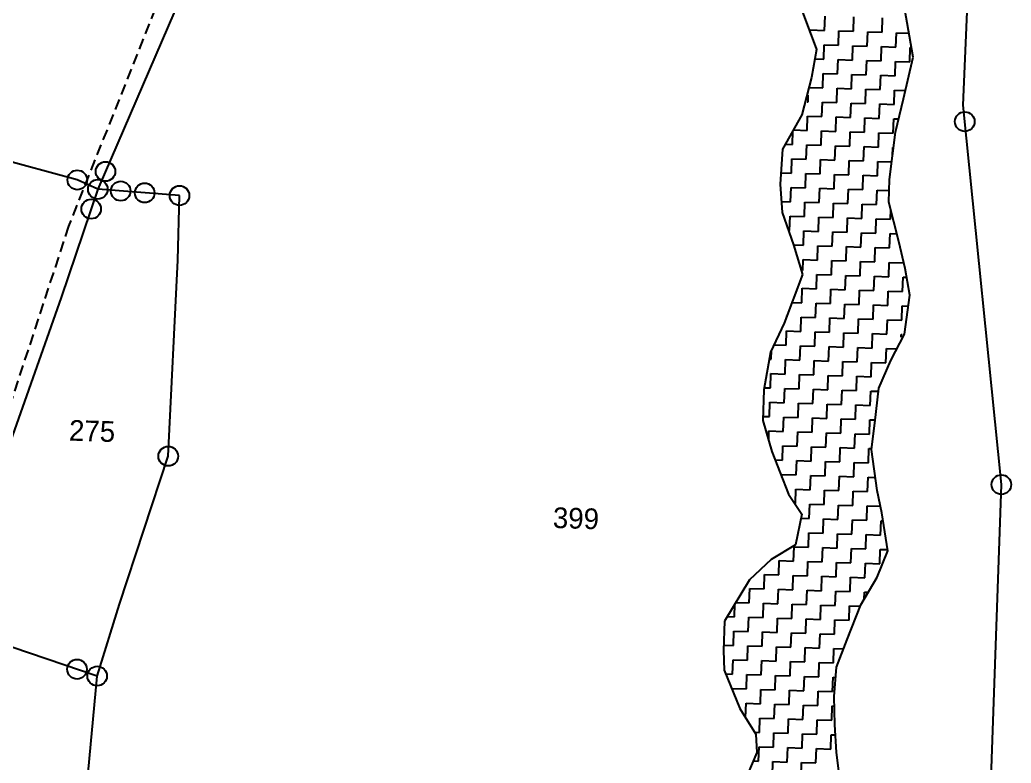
# Model space of a CAD drawing. Header units: metres. Extents: x 289133 to 292218, y 2093453 to 2100632.
# Drawn here: x 291344.7 to 291801.9, y 2095821.1 to 2096163.6 of the extents above; entities that cross this region are included whole.
import ezdxf
from ezdxf.enums import TextEntityAlignment as Align

# ---------------------------------------------------------------- set-up
doc = ezdxf.new("R2010")
doc.units = ezdxf.units.M
doc.header["$MEASUREMENT"] = 0
doc.linetypes.add('DASHED', pattern=[0.75, 0.5, -0.25])
for name, color, linetype in [('LINE_FOOTPATH', 1, 'DASHED'), ('POLY_HATCH', 12, 'Continuous'), ('POLY_PARCEL', 6, 'Continuous'), ('TEXT_PARCEL', 7, 'Continuous'), ('V_BOUND_LINE', 7, 'Continuous')]:
    doc.layers.add(name, color=color, linetype=linetype)
doc.styles.add('TEXT_MAP', font='', dxfattribs={"height": 1.8})
doc.styles.get('TEXT_MAP').set_extended_font_data('Kruti Dev 050')

msp = doc.modelspace()

# ---------------------------------------------------------------- linework, layer by layer
for centre in [(291780.48, 2096116.71), (291384.21, 2096093.7), (291371.2, 2096089.81), (291380.69, 2096085.52), (291391.23, 2096084.71), (291402.27, 2096083.86), (291418.32, 2096082.62), (291377.61, 2096076.43), (291413.13, 2095962.51), (291797.37, 2095949.41), (291371.08, 2095864.33), (291380.35, 2095861.2)]:
    msp.add_circle(centre, 4.51)
at = {"layer": 'LINE_FOOTPATH', "ltscale": 10}
for p, q in [((291446.04, 2096266.23), (291367.16, 2096068.52)), ((291367.16, 2096068.52), (291315.39, 2095910.5))]:
    msp.add_line(p, q, dxfattribs=at)
at = {"layer": 'POLY_HATCH'}
for p, q in [((291704.99, 2096168.89), (291712.15, 2096149.94)), ((291756.65, 2096146.45), (291752.87, 2096168.35)), ((291712.15, 2096149.94), (291709.8, 2096137.1)), ((291752.17, 2096127.21), (291756.65, 2096146.45)), ((291709.8, 2096137.1), (291705.38, 2096119.8)), ((291748.46, 2096111.83), (291752.17, 2096127.21)), ((291705.38, 2096119.8), (291696.49, 2096103.94)), ((291745.83, 2096089.96), (291748.46, 2096111.83)), ((291696.49, 2096103.94), (291695.33, 2096087.83)), ((291695.33, 2096087.83), (291696.22, 2096074.88)), ((291745.51, 2096079.63), (291745.83, 2096089.96)), ((291750.1, 2096061.41), (291745.51, 2096079.63)), ((291696.22, 2096074.88), (291701.56, 2096059.86)), ((291752.94, 2096049.05), (291750.1, 2096061.41)), ((291701.56, 2096059.86), (291705.65, 2096046.17)), ((291755.14, 2096036.71), (291752.94, 2096049.05)), ((291705.65, 2096046.17), (291697.2, 2096023.84)), ((291752.64, 2096018.71), (291755.14, 2096036.71)), ((291697.2, 2096023.84), (291690.96, 2096010.47)), ((291746.44, 2096006.63), (291752.64, 2096018.71)), ((291690.96, 2096010.47), (291687.83, 2095993.13)), ((291740.87, 2095993.89), (291746.44, 2096006.63)), ((291687.83, 2095993.13), (291687.39, 2095978.94)), ((291739.07, 2095977.8), (291740.87, 2095993.89)), ((291687.39, 2095978.94), (291691.46, 2095964.6)), ((291737.4, 2095965.58), (291739.07, 2095977.8)), ((291691.46, 2095964.6), (291699.24, 2095944.98)), ((291740.04, 2095946.77), (291737.4, 2095965.58)), ((291742.29, 2095936.37), (291740.04, 2095946.77)), ((291699.24, 2095944.98), (291705.41, 2095935.75)), ((291705.41, 2095935.75), (291702.38, 2095921.64)), ((291744.97, 2095918.85), (291742.29, 2095936.37)), ((291702.38, 2095921.64), (291691.18, 2095914.89)), ((291740.07, 2095906.73), (291744.97, 2095918.85)), ((291691.18, 2095914.89), (291681.2, 2095905.51)), ((291681.2, 2095905.51), (291669.62, 2095886.5)), ((291732.56, 2095894.05), (291740.07, 2095906.73)), ((291726.25, 2095878.11), (291732.56, 2095894.05)), ((291669.62, 2095886.5), (291669.19, 2095872.96)), ((291721.32, 2095865.35), (291726.25, 2095878.11)), ((291669.19, 2095872.96), (291669.55, 2095863.9)), ((291669.55, 2095863.9), (291676.75, 2095846.24)), ((291720.25, 2095851.82), (291721.32, 2095865.35)), ((291720.49, 2095838.89), (291720.25, 2095851.82)), ((291676.75, 2095846.24), (291684.13, 2095834.38)), ((291721.38, 2095825.95), (291720.49, 2095838.89)), ((291684.13, 2095834.38), (291684.51, 2095825.98)), ((291684.51, 2095825.98), (291680.31, 2095815.78)), ((291722.4, 2095817.52), (291721.38, 2095825.95))]:
    msp.add_line(p, q, dxfattribs=at)
at = {"layer": 'POLY_HATCH', "linetype": 'Continuous'}
for p, q in [((291715.86, 2096158.74), (291716.07, 2096165.35)), ((291729.09, 2096158.32), (291729.3, 2096164.93)), ((291742.32, 2096157.9), (291742.53, 2096164.52)), ((291709.21, 2096157.73), (291709.24, 2096158.94)), ((291709.24, 2096158.94), (291715.86, 2096158.74)), ((291722.27, 2096151.91), (291722.47, 2096158.53)), ((291722.47, 2096158.53), (291729.09, 2096158.32)), ((291735.5, 2096151.5), (291735.7, 2096158.11)), ((291735.7, 2096158.11), (291742.32, 2096157.9)), ((291748.73, 2096151.08), (291748.93, 2096157.69)), ((291748.93, 2096157.69), (291754.74, 2096157.51)), ((291715.44, 2096145.51), (291715.65, 2096152.12)), ((291715.65, 2096152.12), (291722.27, 2096151.91)), ((291728.67, 2096145.09), (291728.88, 2096151.7)), ((291728.88, 2096151.7), (291735.5, 2096151.5)), ((291741.9, 2096144.67), (291742.11, 2096151.29)), ((291742.11, 2096151.29), (291748.73, 2096151.08)), ((291755.13, 2096144.26), (291755.34, 2096150.87)), ((291755.34, 2096150.87), (291755.89, 2096150.85)), ((291711.36, 2096145.63), (291715.44, 2096145.51)), ((291721.85, 2096138.68), (291722.06, 2096145.3)), ((291722.06, 2096145.3), (291728.67, 2096145.09)), ((291735.08, 2096138.27), (291735.29, 2096144.88)), ((291735.29, 2096144.88), (291741.9, 2096144.67)), ((291748.31, 2096137.85), (291748.52, 2096144.46)), ((291748.52, 2096144.46), (291755.13, 2096144.26)), ((291715.03, 2096132.28), (291715.23, 2096138.89)), ((291715.23, 2096138.89), (291721.85, 2096138.68)), ((291728.26, 2096131.86), (291728.46, 2096138.47)), ((291728.46, 2096138.47), (291735.08, 2096138.27)), ((291741.49, 2096131.44), (291741.7, 2096138.06)), ((291741.7, 2096138.06), (291748.31, 2096137.85)), ((291708.2, 2096125.87), (291708.3, 2096128.83)), ((291708.96, 2096132.47), (291715.03, 2096132.28)), ((291721.43, 2096125.45), (291721.64, 2096132.07)), ((291721.64, 2096132.07), (291728.26, 2096131.86)), ((291734.66, 2096125.04), (291734.87, 2096131.65)), ((291734.87, 2096131.65), (291741.49, 2096131.44)), ((291747.89, 2096124.62), (291748.1, 2096131.23)), ((291748.1, 2096131.23), (291753.07, 2096131.08)), ((291707.76, 2096125.88), (291708.2, 2096125.87)), ((291714.61, 2096119.04), (291714.82, 2096125.66)), ((291714.82, 2096125.66), (291721.43, 2096125.45)), ((291727.84, 2096118.63), (291728.05, 2096125.24)), ((291728.05, 2096125.24), (291734.66, 2096125.04)), ((291741.07, 2096118.21), (291741.28, 2096124.83)), ((291741.28, 2096124.83), (291747.89, 2096124.62)), ((291707.79, 2096112.64), (291707.99, 2096119.25)), ((291707.99, 2096119.25), (291714.61, 2096119.04)), ((291721.02, 2096112.22), (291721.23, 2096118.84)), ((291721.23, 2096118.84), (291727.84, 2096118.63)), ((291734.25, 2096111.81), (291734.46, 2096118.42)), ((291734.46, 2096118.42), (291741.07, 2096118.21)), ((291747.48, 2096111.39), (291747.69, 2096118)), ((291747.69, 2096118), (291749.93, 2096117.93)), ((291700.96, 2096106.23), (291701.15, 2096112.26)), ((291701.48, 2096112.84), (291707.79, 2096112.64)), ((291714.19, 2096105.81), (291714.4, 2096112.43)), ((291714.4, 2096112.43), (291721.02, 2096112.22)), ((291727.42, 2096105.4), (291727.63, 2096112.01)), ((291727.63, 2096112.01), (291734.25, 2096111.81)), ((291740.65, 2096104.98), (291740.86, 2096111.6)), ((291740.86, 2096111.6), (291747.48, 2096111.39)), ((291697.83, 2096106.33), (291700.96, 2096106.23)), ((291707.37, 2096099.41), (291707.58, 2096106.02)), ((291707.58, 2096106.02), (291714.19, 2096105.81)), ((291720.6, 2096098.99), (291720.81, 2096105.61)), ((291720.81, 2096105.61), (291727.42, 2096105.4)), ((291733.83, 2096098.57), (291734.04, 2096105.19)), ((291734.04, 2096105.19), (291740.65, 2096104.98)), ((291747.15, 2096100.91), (291747.27, 2096104.77)), ((291747.27, 2096104.77), (291747.61, 2096104.76)), ((291700.55, 2096093), (291700.76, 2096099.62)), ((291700.76, 2096099.62), (291707.37, 2096099.41)), ((291713.78, 2096092.58), (291713.99, 2096099.2)), ((291713.99, 2096099.2), (291720.6, 2096098.99)), ((291727.01, 2096092.17), (291727.22, 2096098.78)), ((291727.22, 2096098.78), (291733.83, 2096098.57)), ((291740.24, 2096091.75), (291740.45, 2096098.37)), ((291740.45, 2096098.37), (291746.82, 2096098.17)), ((291695.71, 2096093.15), (291700.55, 2096093)), ((291706.95, 2096086.18), (291707.16, 2096092.79)), ((291707.16, 2096092.79), (291713.78, 2096092.58)), ((291720.18, 2096085.76), (291720.39, 2096092.38)), ((291720.39, 2096092.38), (291727.01, 2096092.17)), ((291733.41, 2096085.34), (291733.62, 2096091.96)), ((291733.62, 2096091.96), (291740.24, 2096091.75)), ((291700.13, 2096079.77), (291700.34, 2096086.39)), ((291700.34, 2096086.39), (291706.95, 2096086.18)), ((291713.36, 2096079.35), (291713.57, 2096085.97)), ((291713.57, 2096085.97), (291720.18, 2096085.76)), ((291726.59, 2096078.94), (291726.8, 2096085.55)), ((291726.8, 2096085.55), (291733.41, 2096085.34)), ((291739.82, 2096078.52), (291740.03, 2096085.14)), ((291740.03, 2096085.14), (291745.23, 2096084.97)), ((291695.88, 2096079.9), (291700.13, 2096079.77)), ((291706.54, 2096072.95), (291706.75, 2096079.56)), ((291706.75, 2096079.56), (291713.36, 2096079.35)), ((291719.77, 2096072.53), (291719.98, 2096079.15)), ((291719.98, 2096079.15), (291726.59, 2096078.94)), ((291733, 2096072.11), (291733.21, 2096078.73)), ((291733.21, 2096078.73), (291739.82, 2096078.52)), ((291746.23, 2096071.7), (291746.37, 2096076.21)), ((291699.71, 2096066.54), (291699.92, 2096073.15)), ((291699.92, 2096073.15), (291706.54, 2096072.95)), ((291712.95, 2096066.12), (291713.15, 2096072.74)), ((291713.15, 2096072.74), (291719.77, 2096072.53)), ((291726.18, 2096065.71), (291726.38, 2096072.32)), ((291726.38, 2096072.32), (291733, 2096072.11)), ((291739.41, 2096065.29), (291739.61, 2096071.91)), ((291739.61, 2096071.91), (291746.23, 2096071.7)), ((291699.18, 2096066.56), (291699.71, 2096066.54)), ((291706.12, 2096059.72), (291706.33, 2096066.33)), ((291706.33, 2096066.33), (291712.95, 2096066.12)), ((291719.35, 2096059.3), (291719.56, 2096065.92)), ((291719.56, 2096065.92), (291726.18, 2096065.71)), ((291732.58, 2096058.88), (291732.79, 2096065.5)), ((291732.79, 2096065.5), (291739.41, 2096065.29)), ((291745.81, 2096058.47), (291746.02, 2096065.08)), ((291746.02, 2096065.08), (291749.2, 2096064.98)), ((291701.56, 2096059.86), (291706.12, 2096059.72)), ((291712.53, 2096052.89), (291712.74, 2096059.51)), ((291712.74, 2096059.51), (291719.35, 2096059.3)), ((291725.76, 2096052.48), (291725.97, 2096059.09)), ((291725.97, 2096059.09), (291732.58, 2096058.88)), ((291738.99, 2096052.06), (291739.2, 2096058.68)), ((291739.2, 2096058.68), (291745.81, 2096058.47)), ((291705.76, 2096048.07), (291705.91, 2096053.1)), ((291705.91, 2096053.1), (291712.53, 2096052.89)), ((291718.94, 2096046.07), (291719.14, 2096052.69)), ((291719.14, 2096052.69), (291725.76, 2096052.48)), ((291732.17, 2096045.65), (291732.37, 2096052.27)), ((291732.37, 2096052.27), (291738.99, 2096052.06)), ((291745.4, 2096045.24), (291745.6, 2096051.85)), ((291745.6, 2096051.85), (291752.22, 2096051.64)), ((291752.22, 2096051.64), (291752.24, 2096052.13)), ((291712.11, 2096039.66), (291712.32, 2096046.28)), ((291712.32, 2096046.28), (291718.94, 2096046.07)), ((291725.34, 2096039.25), (291725.55, 2096045.86)), ((291725.55, 2096045.86), (291732.17, 2096045.65)), ((291738.57, 2096038.83), (291738.78, 2096045.45)), ((291738.78, 2096045.45), (291745.4, 2096045.24)), ((291751.8, 2096038.41), (291752.01, 2096045.03)), ((291752.01, 2096045.03), (291753.67, 2096044.98)), ((291705.29, 2096033.26), (291705.5, 2096039.87)), ((291705.5, 2096039.87), (291712.11, 2096039.66)), ((291718.52, 2096032.84), (291718.73, 2096039.45)), ((291718.73, 2096039.45), (291725.34, 2096039.25)), ((291731.75, 2096032.42), (291731.96, 2096039.04)), ((291731.96, 2096039.04), (291738.57, 2096038.83)), ((291744.98, 2096032.01), (291745.19, 2096038.62)), ((291745.19, 2096038.62), (291751.8, 2096038.41)), ((291700.82, 2096033.4), (291705.29, 2096033.26)), ((291711.7, 2096026.43), (291711.9, 2096033.05)), ((291711.9, 2096033.05), (291718.52, 2096032.84)), ((291724.93, 2096026.02), (291725.13, 2096032.63)), ((291725.13, 2096032.63), (291731.75, 2096032.42)), ((291738.16, 2096025.6), (291738.36, 2096032.22)), ((291738.36, 2096032.22), (291744.98, 2096032.01)), ((291751.39, 2096025.18), (291751.6, 2096031.8)), ((291751.6, 2096031.8), (291754.44, 2096031.71)), ((291698.34, 2096026.85), (291698.47, 2096026.85)), ((291698.47, 2096026.85), (291698.48, 2096027.22)), ((291704.87, 2096020.03), (291705.08, 2096026.64)), ((291705.08, 2096026.64), (291711.7, 2096026.43)), ((291718.1, 2096019.61), (291718.31, 2096026.22)), ((291718.31, 2096026.22), (291724.93, 2096026.02)), ((291731.33, 2096019.19), (291731.54, 2096025.81)), ((291731.54, 2096025.81), (291738.16, 2096025.6)), ((291744.56, 2096018.78), (291744.77, 2096025.39)), ((291744.77, 2096025.39), (291751.39, 2096025.18)), ((291698.05, 2096013.62), (291698.26, 2096020.23)), ((291698.26, 2096020.23), (291704.87, 2096020.03)), ((291711.28, 2096013.2), (291711.49, 2096019.82)), ((291711.49, 2096019.82), (291718.1, 2096019.61)), ((291724.51, 2096012.79), (291724.72, 2096019.4)), ((291724.72, 2096019.4), (291731.33, 2096019.19)), ((291737.74, 2096012.37), (291737.95, 2096018.98)), ((291737.95, 2096018.98), (291744.56, 2096018.78)), ((291751.14, 2096017.38), (291751.18, 2096018.57)), ((291751.18, 2096018.57), (291751.65, 2096018.55)), ((291691.23, 2096007.21), (291691.36, 2096011.31)), ((291692.51, 2096013.79), (291698.05, 2096013.62)), ((291704.46, 2096006.8), (291704.66, 2096013.41)), ((291704.66, 2096013.41), (291711.28, 2096013.2)), ((291717.69, 2096006.38), (291717.9, 2096012.99)), ((291717.9, 2096012.99), (291724.51, 2096012.79)), ((291730.92, 2096005.96), (291731.13, 2096012.58)), ((291731.13, 2096012.58), (291737.74, 2096012.37)), ((291744.15, 2096005.55), (291744.36, 2096012.16)), ((291744.36, 2096012.16), (291748.8, 2096012.02)), ((291690.38, 2096007.24), (291691.23, 2096007.21)), ((291697.63, 2096000.39), (291697.84, 2096007)), ((291697.84, 2096007), (291704.46, 2096006.8)), ((291710.86, 2095999.97), (291711.07, 2096006.59)), ((291711.07, 2096006.59), (291717.69, 2096006.38)), ((291724.09, 2095999.56), (291724.3, 2096006.17)), ((291724.3, 2096006.17), (291730.92, 2096005.96)), ((291737.32, 2095999.14), (291737.53, 2096005.75)), ((291737.53, 2096005.75), (291744.15, 2096005.55)), ((291690.81, 2095993.98), (291691.02, 2096000.6)), ((291691.02, 2096000.6), (291697.63, 2096000.39)), ((291704.04, 2095993.56), (291704.25, 2096000.18)), ((291704.25, 2096000.18), (291710.86, 2095999.97)), ((291717.27, 2095993.15), (291717.48, 2095999.76)), ((291717.48, 2095999.76), (291724.09, 2095999.56)), ((291730.5, 2095992.73), (291730.71, 2095999.35)), ((291730.71, 2095999.35), (291737.32, 2095999.14)), ((291688, 2095994.07), (291690.81, 2095993.98)), ((291697.22, 2095987.16), (291697.43, 2095993.77)), ((291697.43, 2095993.77), (291704.04, 2095993.56)), ((291710.45, 2095986.74), (291710.66, 2095993.36)), ((291710.66, 2095993.36), (291717.27, 2095993.15)), ((291723.68, 2095986.33), (291723.89, 2095992.94)), ((291723.89, 2095992.94), (291730.5, 2095992.73)), ((291736.91, 2095985.91), (291737.12, 2095992.52)), ((291737.12, 2095992.52), (291740.71, 2095992.41)), ((291690.39, 2095980.75), (291690.6, 2095987.37)), ((291690.6, 2095987.37), (291697.22, 2095987.16)), ((291703.62, 2095980.33), (291703.83, 2095986.95)), ((291703.83, 2095986.95), (291710.45, 2095986.74)), ((291716.85, 2095979.92), (291717.06, 2095986.53)), ((291717.06, 2095986.53), (291723.68, 2095986.33)), ((291730.08, 2095979.5), (291730.29, 2095986.12)), ((291730.29, 2095986.12), (291736.91, 2095985.91)), ((291687.45, 2095980.84), (291690.39, 2095980.75)), ((291696.8, 2095973.93), (291697.01, 2095980.54)), ((291697.01, 2095980.54), (291703.62, 2095980.33)), ((291710.03, 2095973.51), (291710.24, 2095980.13)), ((291710.24, 2095980.13), (291716.85, 2095979.92)), ((291723.26, 2095973.1), (291723.47, 2095979.71)), ((291723.47, 2095979.71), (291730.08, 2095979.5)), ((291736.49, 2095972.68), (291736.7, 2095979.29)), ((291736.7, 2095979.29), (291739.23, 2095979.21)), ((291690.04, 2095969.58), (291690.19, 2095974.14)), ((291690.19, 2095974.14), (291696.8, 2095973.93)), ((291703.21, 2095967.1), (291703.42, 2095973.72)), ((291703.42, 2095973.72), (291710.03, 2095973.51)), ((291716.44, 2095966.69), (291716.65, 2095973.3)), ((291716.65, 2095973.3), (291723.26, 2095973.1)), ((291729.67, 2095966.27), (291729.88, 2095972.89)), ((291729.88, 2095972.89), (291736.49, 2095972.68)), ((291696.38, 2095960.7), (291696.59, 2095967.31)), ((291696.59, 2095967.31), (291703.21, 2095967.1)), ((291709.61, 2095960.28), (291709.82, 2095966.9)), ((291709.82, 2095966.9), (291716.44, 2095966.69)), ((291722.85, 2095959.86), (291723.05, 2095966.48)), ((291723.05, 2095966.48), (291729.67, 2095966.27)), ((291736.08, 2095959.45), (291736.28, 2095966.06)), ((291736.28, 2095966.06), (291737.46, 2095966.03)), ((291692.96, 2095960.8), (291696.38, 2095960.7)), ((291702.79, 2095953.87), (291703, 2095960.49)), ((291703, 2095960.49), (291709.61, 2095960.28)), ((291716.02, 2095953.46), (291716.23, 2095960.07)), ((291716.23, 2095960.07), (291722.85, 2095959.86)), ((291729.25, 2095953.04), (291729.46, 2095959.66)), ((291729.46, 2095959.66), (291736.08, 2095959.45)), ((291696.14, 2095952.8), (291696.18, 2095954.08)), ((291696.18, 2095954.08), (291702.79, 2095953.87)), ((291709.2, 2095947.05), (291709.41, 2095953.67)), ((291709.41, 2095953.67), (291716.02, 2095953.46)), ((291722.43, 2095946.63), (291722.64, 2095953.25)), ((291722.64, 2095953.25), (291729.25, 2095953.04)), ((291735.66, 2095946.22), (291735.87, 2095952.83)), ((291735.87, 2095952.83), (291738.74, 2095952.74)), ((291702.38, 2095940.64), (291702.58, 2095947.26)), ((291702.58, 2095947.26), (291709.2, 2095947.05)), ((291715.61, 2095940.23), (291715.81, 2095946.84)), ((291715.81, 2095946.84), (291722.43, 2095946.63)), ((291728.84, 2095939.81), (291729.04, 2095946.43)), ((291729.04, 2095946.43), (291735.66, 2095946.22)), ((291702.13, 2095940.65), (291702.38, 2095940.64)), ((291708.78, 2095933.82), (291708.99, 2095940.44)), ((291708.99, 2095940.44), (291715.61, 2095940.23)), ((291722.01, 2095933.4), (291722.22, 2095940.02)), ((291722.22, 2095940.02), (291728.84, 2095939.81)), ((291735.24, 2095932.99), (291735.45, 2095939.6)), ((291735.45, 2095939.6), (291741.63, 2095939.41)), ((291705.02, 2095933.94), (291708.78, 2095933.82)), ((291715.19, 2095927), (291715.4, 2095933.61)), ((291715.4, 2095933.61), (291722.01, 2095933.4)), ((291728.42, 2095926.58), (291728.63, 2095933.2)), ((291728.63, 2095933.2), (291735.24, 2095932.99)), ((291741.65, 2095926.16), (291741.86, 2095932.78)), ((291741.86, 2095932.78), (291742.85, 2095932.75)), ((291708.37, 2095920.59), (291708.57, 2095927.21)), ((291708.57, 2095927.21), (291715.19, 2095927)), ((291721.6, 2095920.17), (291721.8, 2095926.79)), ((291721.8, 2095926.79), (291728.42, 2095926.58)), ((291734.83, 2095919.76), (291735.03, 2095926.37)), ((291735.03, 2095926.37), (291741.65, 2095926.16)), ((291701.54, 2095914.18), (291701.75, 2095920.8)), ((291701.75, 2095920.8), (291708.37, 2095920.59)), ((291714.77, 2095913.77), (291714.98, 2095920.38)), ((291714.98, 2095920.38), (291721.6, 2095920.17)), ((291728, 2095913.35), (291728.21, 2095919.97)), ((291728.21, 2095919.97), (291734.83, 2095919.76)), ((291741.23, 2095912.93), (291741.44, 2095919.55)), ((291741.44, 2095919.55), (291744.88, 2095919.44)), ((291694.72, 2095907.78), (291694.93, 2095914.39)), ((291694.93, 2095914.39), (291701.54, 2095914.18)), ((291707.95, 2095907.36), (291708.16, 2095913.97)), ((291708.16, 2095913.97), (291714.77, 2095913.77)), ((291721.18, 2095906.94), (291721.39, 2095913.56)), ((291721.39, 2095913.56), (291728, 2095913.35)), ((291734.41, 2095906.53), (291734.62, 2095913.14)), ((291734.62, 2095913.14), (291741.23, 2095912.93)), ((291687.9, 2095901.37), (291688.1, 2095907.98)), ((291688.1, 2095907.98), (291694.72, 2095907.78)), ((291701.13, 2095900.95), (291701.33, 2095907.57)), ((291701.33, 2095907.57), (291707.95, 2095907.36)), ((291714.36, 2095900.54), (291714.57, 2095907.15)), ((291714.57, 2095907.15), (291721.18, 2095906.94)), ((291727.59, 2095900.12), (291727.8, 2095906.74)), ((291727.8, 2095906.74), (291734.41, 2095906.53)), ((291681.07, 2095894.96), (291681.28, 2095901.58)), ((291681.28, 2095901.58), (291687.9, 2095901.37)), ((291694.3, 2095894.55), (291694.51, 2095901.16)), ((291694.51, 2095901.16), (291701.13, 2095900.95)), ((291707.53, 2095894.13), (291707.74, 2095900.74)), ((291707.74, 2095900.74), (291714.36, 2095900.54)), ((291720.76, 2095893.71), (291720.97, 2095900.33)), ((291720.97, 2095900.33), (291727.59, 2095900.12)), ((291734.1, 2095896.65), (291734.2, 2095899.91)), ((291734.2, 2095899.91), (291736, 2095899.86)), ((291674.25, 2095888.56), (291674.43, 2095894.41)), ((291674.89, 2095895.16), (291681.07, 2095894.96)), ((291687.48, 2095888.14), (291687.69, 2095894.75)), ((291687.69, 2095894.75), (291694.3, 2095894.55)), ((291700.71, 2095887.72), (291700.92, 2095894.34)), ((291700.92, 2095894.34), (291707.53, 2095894.13)), ((291713.94, 2095887.31), (291714.15, 2095893.92)), ((291714.15, 2095893.92), (291720.76, 2095893.71)), ((291727.17, 2095886.89), (291727.38, 2095893.51)), ((291727.38, 2095893.51), (291732.15, 2095893.36)), ((291670.93, 2095888.66), (291674.25, 2095888.56)), ((291680.66, 2095881.73), (291680.86, 2095888.35)), ((291680.86, 2095888.35), (291687.48, 2095888.14)), ((291693.89, 2095881.32), (291694.1, 2095887.93)), ((291694.1, 2095887.93), (291700.71, 2095887.72)), ((291707.12, 2095880.9), (291707.33, 2095887.51)), ((291707.33, 2095887.51), (291713.94, 2095887.31)), ((291720.35, 2095880.48), (291720.56, 2095887.1)), ((291720.56, 2095887.1), (291727.17, 2095886.89)), ((291673.83, 2095875.32), (291674.04, 2095881.94)), ((291674.04, 2095881.94), (291680.66, 2095881.73)), ((291687.06, 2095874.91), (291687.27, 2095881.52)), ((291687.27, 2095881.52), (291693.89, 2095881.32)), ((291700.29, 2095874.49), (291700.5, 2095881.11)), ((291700.5, 2095881.11), (291707.12, 2095880.9)), ((291713.52, 2095874.08), (291713.73, 2095880.69)), ((291713.73, 2095880.69), (291720.35, 2095880.48)), ((291726.95, 2095879.93), (291726.96, 2095880.27)), ((291726.96, 2095880.27), (291727.08, 2095880.27)), ((291669.27, 2095875.47), (291673.83, 2095875.32)), ((291680.24, 2095868.5), (291680.45, 2095875.12)), ((291680.45, 2095875.12), (291687.06, 2095874.91)), ((291693.47, 2095868.09), (291693.68, 2095874.7)), ((291693.68, 2095874.7), (291700.29, 2095874.49)), ((291706.7, 2095867.67), (291706.91, 2095874.28)), ((291706.91, 2095874.28), (291713.52, 2095874.08)), ((291719.93, 2095867.25), (291720.14, 2095873.87)), ((291720.14, 2095873.87), (291724.56, 2095873.73)), ((291673.42, 2095862.09), (291673.63, 2095868.71)), ((291673.63, 2095868.71), (291680.24, 2095868.5)), ((291686.65, 2095861.68), (291686.86, 2095868.29)), ((291686.86, 2095868.29), (291693.47, 2095868.09)), ((291699.88, 2095861.26), (291700.09, 2095867.88)), ((291700.09, 2095867.88), (291706.7, 2095867.67)), ((291713.11, 2095860.85), (291713.32, 2095867.46)), ((291713.32, 2095867.46), (291719.93, 2095867.25)), ((291670.25, 2095862.19), (291673.42, 2095862.09)), ((291679.82, 2095855.27), (291680.03, 2095861.89)), ((291680.03, 2095861.89), (291686.65, 2095861.68)), ((291693.05, 2095854.85), (291693.26, 2095861.47)), ((291693.26, 2095861.47), (291699.88, 2095861.26)), ((291706.28, 2095854.44), (291706.49, 2095861.05)), ((291706.49, 2095861.05), (291713.11, 2095860.85)), ((291719.52, 2095854.02), (291719.72, 2095860.64)), ((291719.72, 2095860.64), (291720.95, 2095860.6)), ((291673.19, 2095854.97), (291673.21, 2095855.48)), ((291673.21, 2095855.48), (291679.82, 2095855.27)), ((291686.23, 2095848.45), (291686.44, 2095855.06)), ((291686.44, 2095855.06), (291693.05, 2095854.85)), ((291699.46, 2095848.03), (291699.67, 2095854.65)), ((291699.67, 2095854.65), (291706.28, 2095854.44)), ((291712.69, 2095847.62), (291712.9, 2095854.23)), ((291712.9, 2095854.23), (291719.52, 2095854.02)), ((291679.41, 2095842.04), (291679.62, 2095848.66)), ((291679.62, 2095848.66), (291686.23, 2095848.45)), ((291692.64, 2095841.62), (291692.85, 2095848.24)), ((291692.85, 2095848.24), (291699.46, 2095848.03)), ((291705.87, 2095841.21), (291706.08, 2095847.82)), ((291706.08, 2095847.82), (291712.69, 2095847.62)), ((291719.1, 2095840.79), (291719.31, 2095847.41)), ((291719.31, 2095847.41), (291719.91, 2095847.39)), ((291679.36, 2095842.04), (291679.41, 2095842.04)), ((291685.81, 2095835.22), (291686.02, 2095841.83)), ((291686.02, 2095841.83), (291692.64, 2095841.62)), ((291699.05, 2095834.8), (291699.25, 2095841.42)), ((291699.25, 2095841.42), (291705.87, 2095841.21)), ((291712.28, 2095834.39), (291712.48, 2095841)), ((291712.48, 2095841), (291719.1, 2095840.79)), ((291683.57, 2095835.29), (291685.81, 2095835.22)), ((291692.22, 2095828.39), (291692.43, 2095835.01)), ((291692.43, 2095835.01), (291699.05, 2095834.8)), ((291705.45, 2095827.98), (291705.66, 2095834.59)), ((291705.66, 2095834.59), (291712.28, 2095834.39)), ((291718.68, 2095827.56), (291718.89, 2095834.18)), ((291718.89, 2095834.18), (291720.82, 2095834.12)), ((291685.4, 2095821.99), (291685.61, 2095828.6)), ((291685.61, 2095828.6), (291692.22, 2095828.39)), ((291698.63, 2095821.57), (291698.84, 2095828.19)), ((291698.84, 2095828.19), (291705.45, 2095827.98)), ((291711.86, 2095821.15), (291712.07, 2095827.77)), ((291712.07, 2095827.77), (291718.68, 2095827.56)), ((291682.9, 2095822.07), (291685.4, 2095821.99)), ((291691.81, 2095815.16), (291692.01, 2095821.78)), ((291692.01, 2095821.78), (291698.63, 2095821.57)), ((291705.04, 2095814.75), (291705.24, 2095821.36)), ((291705.24, 2095821.36), (291711.86, 2095821.15))]:
    msp.add_line(p, q, dxfattribs=at)
at = {"layer": 'POLY_PARCEL'}
for p, q in [((291423.75, 2096185.56), (291380.69, 2096085.52)), ((291371.2, 2096089.81), (291301.13, 2096108.91)), ((291380.69, 2096085.52), (291371.2, 2096089.81)), ((291380.69, 2096085.52), (291363.8, 2096035.68)), ((291418.32, 2096082.62), (291380.69, 2096085.52)), ((291417.59, 2096052.86), (291418.32, 2096082.62)), ((291413.13, 2095962.51), (291417.59, 2096052.86)), ((291363.8, 2096035.68), (291329.77, 2095939.55)), ((291390.72, 2095894.3), (291413.13, 2095962.51)), ((291380.35, 2095861.2), (291390.72, 2095894.3)), ((291380.35, 2095861.2), (291318.63, 2095882.01)), ((291371.01, 2095760.67), (291380.35, 2095861.2))]:
    msp.add_line(p, q, dxfattribs=at)
at = {"layer": 'V_BOUND_LINE'}
for p, q in [((291779.71, 2096124.34), (291787.56, 2096305.49)), ((291797.37, 2095949.41), (291779.71, 2096124.34)), ((291791.37, 2095775.8), (291797.37, 2095949.41))]:
    msp.add_line(p, q, dxfattribs=at)

# ---------------------------------------------------------------- texts
at = {"layer": 'TEXT_PARCEL', "style": 'TEXT_MAP'}
for s, p in [('275', (291378.03, 2095974.14)), ('399', (291601.18, 2095933.9))]:
    msp.add_text(s, height=9.531, rotation=358.1979, dxfattribs=at).set_placement(p, align=Align.MIDDLE)

doc.saveas('drawing.dxf')
